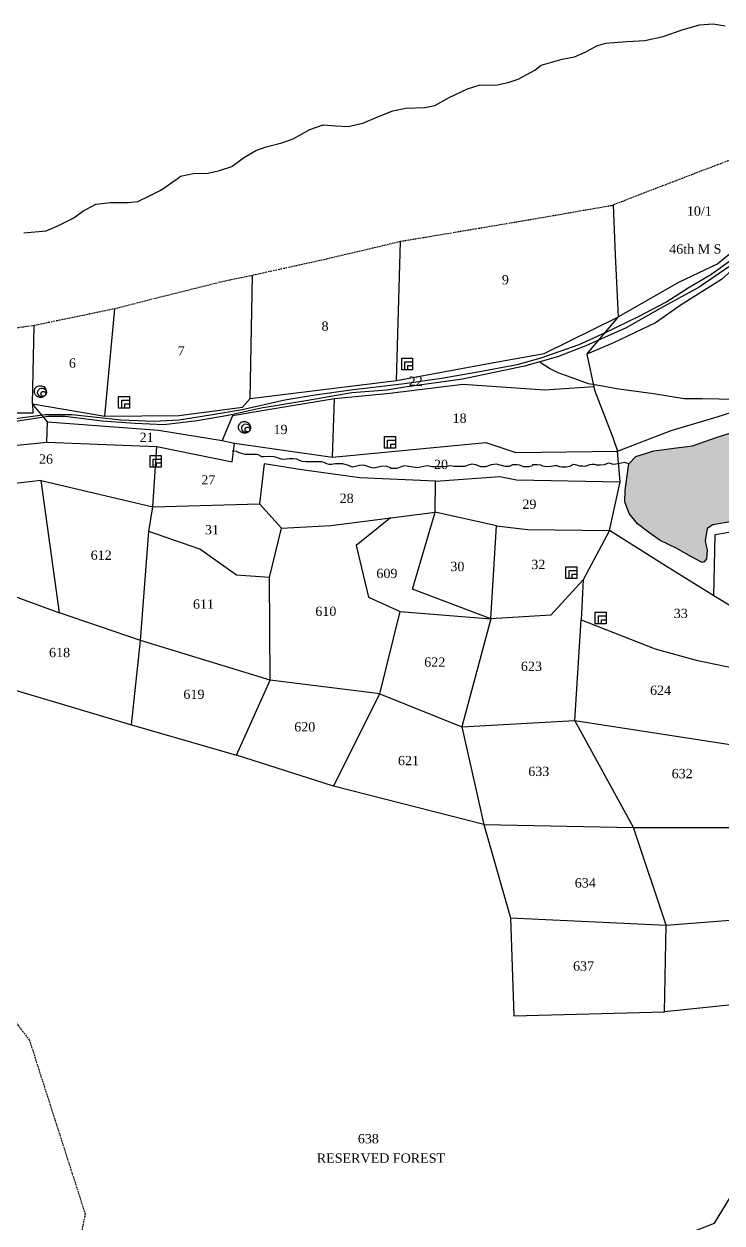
# Model space of a CAD drawing. Header units: millimetres. Extents: x 3958 to 5988, y -2486 to -161.
# Drawn here: x 4326.7 to 4578.3, y -1315.7 to -883.2 of the extents above; entities that cross this region are included whole.
import ezdxf

# ---------------------------------------------------------------- set-up
doc = ezdxf.new("R2010")
doc.units = ezdxf.units.MM
doc.header["$MEASUREMENT"] = 0
doc.linetypes.add('BORDER', pattern=[1.75, 0.5, -0.25, 0.5, -0.25, 0, -0.25])
for name, color, linetype in [('NALA', 4, 'Continuous'), ('ROUND WELL', 5, 'Continuous'), ('SQUAREWELL', 5, 'Continuous'), ('SURVEY_BND', 7, 'Continuous'), ('SURVEY_NO', 7, 'Continuous'), ('WATER_BODY', 4, 'Continuous')]:
    doc.layers.add(name, color=color, linetype=linetype)
doc.layers.add('ROAD', color=1, linetype='Continuous', lineweight=25)
doc.layers.add('VILL_BOUNDARY', color=6, linetype='BORDER', lineweight=30)
doc.styles.get("Standard").update_dxf_attribs({"font": 'TIMES.TTF'})

msp = doc.modelspace()

# ---------------------------------------------------------------- hatches: boundary and pattern name
at = {"layer": 'WATER_BODY'}
h = msp.add_hatch(dxfattribs=at)
h.set_pattern_fill('DASH', color=256, scale=15, style=0)
h.paths.add_polyline_path([(4628, -1040.42), (4625.49, -1037.23), (4622.36, -1034.33), (4618.44, -1033.08), (4612.54, -1031.79), (4602.38, -1030.72), (4591.71, -1030.64), (4582.68, -1030.26), (4576.51, -1032.2), (4567.64, -1035.32), (4561.87, -1036.13), (4553.75, -1037.16), (4547.24, -1039.25), (4544.76, -1041.9), (4544, -1047.04), (4543.43, -1051.49), (4543.27, -1055.55), (4544.87, -1059.81), (4547.77, -1063.54), (4552.3, -1066.85), (4555.94, -1069.5), (4561.73, -1072.31), (4567.25, -1075.43), (4571.14, -1077.49), (4571.85, -1077.21), (4572.65, -1076.07), (4572.99, -1073.02), (4572.19, -1069.56), (4572.92, -1065.11), (4575.01, -1063.89), (4582.12, -1062.62), (4587.23, -1061.55), (4598.81, -1059.08), (4603.61, -1058.16), (4609.35, -1057.75), (4616.58, -1058.96), (4623.37, -1059.12), (4628.93, -1058.39), (4631.29, -1056.79), (4631.25, -1052.09), (4629.88, -1046.23)])
h.paths.add_polyline_path([(5065.71, -1042.58), (5062.89, -1039.79), (5061.06, -1034.71), (5060.4, -1025.94), (5059.88, -1019.92), (5058.74, -1012.94), (5056.33, -1008.02), (5051.13, -1003.33), (5043.66, -996.94), (5035.26, -992.91), (5029.36, -989.3), (5019.53, -982.28), (5015.18, -977.81), (5008.96, -973.28), (5002.35, -966.2), (4996.45, -957.94), (4994.27, -953.28), (4991.41, -943.46), (4989.92, -939.2), (4987.29, -937.23), (4981.06, -930.65), (4977.71, -925.55), (4971.01, -917.21), (4967.59, -914.41), (4959.3, -910.2), (4954.05, -907.98), (4949.39, -907.81), (4943.29, -906.59), (4934.7, -904.6), (4929.28, -902.5), (4920.83, -900.21), (4911.63, -898.77), (4905.87, -898.87), (4896.79, -899.99), (4885.01, -900.78), (4872.11, -904.25), (4860.63, -908.81), (4852.32, -914.04), (4846.24, -919.32), (4839.49, -926.27), (4833.41, -933.69), (4826.71, -940.9), (4819.55, -949.65), (4816.84, -956.05), (4812.15, -966.23), (4808.83, -970.24), (4802.72, -974.63), (4797.15, -977.37), (4791.51, -979.91), (4785.52, -982.66), (4783.55, -987.05), (4784.81, -991.17), (4787.09, -992.11), (4792.69, -993.21), (4798.46, -993.88), (4807.23, -994.82), (4811.5, -996.15), (4815.69, -996.7), (4820.59, -998.46), (4825.71, -1002.08), (4826.69, -1005.68), (4825.98, -1010.36), (4825.9, -1019.53), (4826.44, -1026.34), (4827.39, -1030.8), (4830.74, -1037.05), (4835.1, -1045.23), (4838.56, -1053.54), (4840.74, -1060.56), (4841.02, -1064.49), (4840.91, -1072.24), (4840.12, -1082.04), (4838.17, -1089.56), (4836.6, -1094.89), (4836.6, -1101.02), (4837.83, -1105.87), (4842.03, -1111.04), (4846.16, -1114.05), (4849.45, -1116.61), (4851.07, -1118.62), (4852.08, -1121.91), (4852.02, -1129.17), (4850.68, -1138.39), (4850.62, -1143.29), (4850.84, -1150.63), (4850.29, -1156.65), (4847.99, -1164.3), (4843.86, -1173.2), (4838.45, -1181.22), (4835.82, -1186.98), (4831.07, -1197.37), (4827.27, -1202.07), (4825.99, -1206.58), (4826.32, -1210.57), (4827.38, -1214.47), (4829.22, -1218.32), (4831.18, -1223.31), (4835.03, -1229.55), (4836.93, -1233.18), (4839.28, -1238.78), (4841.29, -1242.12), (4845.31, -1245.74), (4855.87, -1253.52), (4863.35, -1259.21), (4867.04, -1261.94), (4875.48, -1269.66), (4884.86, -1278.47), (4891.17, -1283.45), (4897.76, -1289.69), (4900.61, -1292.05), (4905.75, -1295.34), (4911.72, -1297.91), (4915.07, -1299.02), (4918.07, -1298.73), (4922.82, -1298.14), (4928.3, -1296.94), (4932.67, -1295.62), (4936.87, -1293.83), (4942.8, -1292.07), (4947.28, -1291.25), (4951.32, -1290.49), (4956.71, -1288.37), (4958.37, -1288.27), (4967.26, -1289.86), (4970.43, -1289.96), (4973.13, -1289.51), (4978.1, -1286.92), (4980.78, -1284.27), (4982.54, -1280.69), (4983.92, -1276.65), (4985.51, -1267.81), (4987.17, -1262.44), (4989.86, -1257.32), (4992.13, -1254.98), (4996.2, -1253.36), (5001.58, -1252.4), (5003.48, -1252.02), (5007.82, -1250.47), (5013.5, -1249.36), (5016.05, -1248.36), (5020.11, -1246.91), (5023.53, -1246.53), (5028.53, -1246.67), (5032.18, -1246.22), (5038.19, -1244.93), (5042.43, -1243.21), (5045.47, -1240.87), (5048.53, -1236.53), (5048.88, -1233.96), (5048.98, -1232.14), (5047.95, -1226.97), (5047.23, -1223.43), (5046.01, -1217.93), (5044.01, -1214), (5040.15, -1204.81), (5038.05, -1191.57), (5037.11, -1186.61), (5036.6, -1180.77), (5035.29, -1173.85), (5035.01, -1168.38), (5034.67, -1164.56), (5034.84, -1161.87), (5035.39, -1155.69), (5035.91, -1152.73), (5035.77, -1148.74), (5035.73, -1141.93), (5035.7, -1132.71), (5035.28, -1130.34), (5034.66, -1127.82), (5033.9, -1123.97), (5033.52, -1121.59), (5034.42, -1118.94), (5035.29, -1117.39), (5035.6, -1116.36), (5037.77, -1114.19), (5041.22, -1112.26), (5043.27, -1111.26), (5048.48, -1109.92), (5056.51, -1107.92), (5061.34, -1106.85), (5063.16, -1106.2), (5064.27, -1105.06), (5065.2, -1103.17), (5065.44, -1100.39), (5065.51, -1096.05), (5065.89, -1092.74), (5066.72, -1089.66), (5067.79, -1087.9), (5071.31, -1086.25), (5076.34, -1085.08), (5081.62, -1083.22), (5084, -1081.07), (5085.13, -1079.38), (5085.48, -1075.21), (5085.34, -1067.86), (5084.24, -1062.63), (5081.03, -1056.16), (5078.54, -1052.55), (5074.51, -1048.79), (5069.82, -1045.47)])
h.paths.add_polyline_path([(5501.79, -1139.43), (5499.92, -1133.38), (5496.5, -1124.58), (5494.24, -1117.65), (5493.06, -1110.94), (5492.11, -1109.21), (5486.76, -1107.38), (5480.59, -1106.22), (5470.97, -1103.97), (5465.17, -1101.96), (5458.83, -1100.17), (5455.83, -1100.17), (5452.87, -1101.37), (5447.2, -1104), (5441.53, -1108.76), (5434.76, -1114.21), (5425.91, -1119.66), (5417.09, -1125.48), (5411.42, -1129.03), (5408.1, -1132.83), (5404.71, -1137.55), (5400.59, -1147.54), (5397.63, -1153.49), (5394.67, -1162.11), (5393.22, -1169.81), (5393.22, -1175.02), (5394.45, -1177.84), (5397.31, -1180.69), (5399.14, -1180.51), (5401.11, -1179.46), (5404.14, -1178.6), (5406.68, -1177.64), (5409.71, -1176.81), (5412.67, -1175.58), (5414.83, -1174.68), (5416.56, -1174.62), (5418.53, -1175.18), (5420.63, -1177.21), (5421.9, -1178.78), (5422.82, -1180.63), (5423.91, -1184.04), (5425.76, -1189.5), (5427.7, -1191.13), (5430.57, -1191.96), (5432.01, -1192.44), (5433.18, -1192.02), (5435.56, -1191.42), (5439.9, -1191.4), (5446.02, -1191.55), (5452.3, -1191.11), (5455.24, -1190.99), (5459.6, -1192.31), (5465.16, -1193.7), (5467.45, -1193.58), (5471.17, -1193.58), (5476.04, -1194.01), (5481.25, -1194.82), (5484.05, -1196.23), (5485.01, -1199.91), (5485.79, -1202.58), (5487.73, -1207.26), (5490.21, -1213.01), (5491.59, -1216.16), (5492.27, -1218.52), (5493.04, -1222.18), (5493.1, -1226.22), (5492.42, -1227.82), (5491.18, -1231.19), (5488.13, -1235.48), (5487.26, -1238.11), (5485.61, -1241.26), (5484.47, -1243.14), (5482.44, -1245.92), (5480.9, -1248.7), (5479.66, -1252.07), (5479.66, -1253.99), (5479.84, -1254.35), (5480.3, -1254.32), (5481.5, -1253.91), (5482.94, -1252.52), (5485.22, -1250.7), (5488.72, -1248.25), (5491.03, -1247.11), (5493.72, -1246.08), (5496.82, -1244.36), (5498.85, -1242.48), (5501.14, -1240.84), (5502.4, -1239.7), (5504.98, -1237.7), (5508.14, -1236.54), (5510.57, -1234.33), (5513.53, -1232.55), (5516.79, -1231.39), (5518.25, -1230.69), (5520.3, -1229.3), (5522.47, -1228.7), (5525.24, -1228.73), (5527.2, -1228.61), (5527.84, -1228.17), (5528.88, -1227.65), (5529.35, -1227.54), (5537.97, -1222.52), (5537.62, -1222.04), (5537.83, -1220.45), (5537.36, -1216.79), (5536.8, -1213.8), (5535.18, -1210.7), (5531.62, -1204.17), (5527.17, -1191.4), (5524.57, -1187.67), (5522.59, -1184.08), (5519.95, -1176.49), (5518.01, -1172.34), (5516.21, -1167.53), (5515.12, -1163.9), (5510.25, -1155.82), (5509.19, -1151.88), (5506.41, -1147.06)])
h.paths.add_polyline_path([(5543.73, -931.96), (5541.53, -930.54), (5538.29, -928.72), (5535.35, -928.49), (5532.8, -929.49), (5528.75, -931.31), (5524.89, -933.2), (5520.79, -934.59), (5516.07, -937.88), (5511.59, -940.97), (5510.74, -942.9), (5509.58, -946.87), (5510.01, -950.83), (5511.78, -956.19), (5514.76, -961.44), (5518.01, -967.06), (5520.79, -974.7), (5521.99, -976.44), (5523.73, -977.21), (5526.93, -975.48), (5528.09, -973.98), (5530.65, -972.3), (5534.43, -970.17), (5537.91, -967.28), (5541.28, -963.84), (5546.11, -959.59), (5549.39, -957.74), (5554.22, -955.66), (5557.69, -953.77), (5559.16, -952.73), (5559.7, -950.68), (5559.58, -948.14), (5558.04, -945.25), (5556.26, -942.97), (5553.05, -940.62), (5550.41, -939.06), (5547.44, -937.48), (5545.89, -934.93)])
h.paths.add_polyline_path([(4582.6, -1046.84), (4593.15, -1046.84), (4593.15, -1041.59), (4582.6, -1041.59)], flags=24)
h.paths.add_polyline_path([(4913.46, -1114.79), (4957.15, -1114.79), (4957.15, -1109.64), (4913.46, -1109.64)], flags=24)
h.paths.add_polyline_path([(4924.14, -1107.02), (4930.79, -1107.02), (4930.79, -1101.9), (4924.14, -1101.9)], flags=24)
h.paths.add_polyline_path([(5451.84, -1173.78), (5483.13, -1173.78), (5483.13, -1168.51), (5451.84, -1168.51)], flags=24)
h.paths.add_polyline_path([(5463, -1164.9), (5472.12, -1164.9), (5472.12, -1159.8), (5463, -1159.8)], flags=24)
h.paths.add_polyline_path([(5515.5, -956.36), (5547.79, -956.36), (5547.79, -949.74), (5515.5, -949.74)], flags=24)
h.paths.add_polyline_path([(5526.48, -949.57), (5535.61, -949.57), (5535.61, -944.45), (5526.48, -944.45)], flags=24)

# ---------------------------------------------------------------- linework, layer by layer
at = {"layer": 'NALA'}
for points in [[(4326.54, -958.49), (4334.69, -957.81), (4339.1, -955.89), (4344.64, -953.13), (4347.81, -950.68), (4352.54, -948.18), (4357.87, -947.54), (4364.25, -947.62), (4367.69, -947.22), (4371.93, -945.22), (4375.99, -943.08), (4381.88, -939.02), (4383.13, -938.08), (4387.62, -937.17), (4393.11, -937), (4397.17, -936.01), (4401.55, -934.54), (4405.83, -931.42), (4410.18, -928.82), (4413.93, -927.44), (4419.64, -926.1), (4423.7, -924.63), (4429.74, -921.28), (4434.51, -919.58), (4439.02, -919.94), (4443.53, -920.12), (4448.82, -918.9), (4454.48, -916.59), (4459.66, -914.49), (4464.26, -913.6), (4471.2, -913.36), (4474.73, -912.56), (4479.95, -909.7), (4486.55, -906.54), (4491.06, -905.11), (4496.64, -905.25), (4501.24, -904.27), (4504.81, -903.06), (4510.83, -899.81), (4513.15, -898.07), (4520.63, -895.87), (4525.13, -895.06), (4528.93, -893.37), (4533.12, -891.05), (4536.34, -890.16), (4543.99, -889.48), (4550.46, -889.16), (4557.06, -887.69), (4563.98, -885.24), (4570.16, -883.54), (4575.16, -883.18), (4579.4, -883.85)], [(4583.42, -1018.63), (4571.1, -1018.4), (4564.68, -1018.4), (4553.55, -1016.6), (4540.22, -1014.8), (4535.26, -1013.88), (4530.18, -1012.96), (4525.2, -1011.23), (4519.22, -1008.98), (4516.15, -1007.44), (4512.77, -1005.35)], [(4571.14, -1077.49), (4567.25, -1075.43), (4561.73, -1072.31), (4555.94, -1069.5), (4552.3, -1066.85), (4547.77, -1063.54), (4544.87, -1059.81), (4543.27, -1055.55), (4543.43, -1051.49), (4544, -1047.04), (4544.76, -1041.9), (4547.24, -1039.25), (4553.75, -1037.16), (4561.87, -1036.13), (4567.64, -1035.32), (4576.51, -1032.2), (4582.68, -1030.26)], [(4544.76, -1041.9), (4543.13, -1041.33), (4540.99, -1041.84), (4539.11, -1042.06), (4538.06, -1041.77), (4537.33, -1041.62), (4535.83, -1042.22), (4534.51, -1042.38), (4533.06, -1042.29), (4532.32, -1042.06), (4531.43, -1042.13), (4530.47, -1042.24), (4529.89, -1042.42), (4528.82, -1042.82), (4528.06, -1042.67), (4527.08, -1042.65), (4526.28, -1042.44), (4525.43, -1042.15), (4524.65, -1042.07), (4524.22, -1042.33), (4523.93, -1042.53), (4523.31, -1042.8), (4522.21, -1043), (4521.14, -1043), (4520.58, -1043), (4519.78, -1042.87), (4518.84, -1042.58), (4518.06, -1042.6), (4516.54, -1042.82), (4514.89, -1042.94), (4513.75, -1042.71), (4513.01, -1042.38), (4511.65, -1042.15), (4510.02, -1042.22), (4509.69, -1042.71), (4508.64, -1042.98), (4507.72, -1042.98), (4506.7, -1042.94), (4506.3, -1042.71), (4505.33, -1042.29), (4504.42, -1042.18), (4502.77, -1042.18), (4501.52, -1042.85), (4500.13, -1042.85), (4497.03, -1042), (4495.02, -1042.2), (4493.03, -1042.87), (4491.35, -1042.98), (4490.55, -1042.51), (4489.59, -1042.18), (4488.09, -1042.02), (4487.71, -1042.07), (4486.78, -1042.32), (4485.55, -1042.83), (4484.46, -1042.83), (4483.83, -1042.83), (4483.25, -1042.83), (4482.47, -1042.83), (4481.67, -1042.83), (4480.59, -1042.52), (4478.18, -1042.96), (4475.66, -1042.96), (4473.74, -1042.96), (4472, -1042.56), (4470.68, -1042.83), (4468.67, -1043.28), (4466.14, -1042.96), (4464.71, -1042.7), (4463.62, -1042.56), (4462.26, -1043.08), (4461.1, -1043.5), (4459.67, -1043.52), (4459.05, -1043.52), (4458.44, -1043.19), (4457.77, -1042.88), (4457.19, -1042.7), (4455.29, -1042.85), (4454.29, -1043.03), (4452.77, -1043.37), (4451.54, -1043.19), (4450.56, -1042.77), (4449.15, -1042.27), (4447.61, -1042.48), (4445.13, -1043.01), (4443.61, -1042.41), (4441.6, -1041.9), (4440.62, -1041.9), (4438.99, -1041.82), (4437.54, -1042.07), (4436.63, -1042.07), (4435.87, -1041.82), (4434.82, -1041.33), (4434.08, -1041.15), (4433.03, -1041.15), (4430.51, -1041.13), (4428.43, -1041.13), (4426.89, -1041.04), (4425.95, -1040.69), (4424.99, -1040.11), (4423.72, -1040.02), (4422.31, -1040.02), (4421.33, -1040.2), (4420.26, -1040.24), (4419.36, -1040.11), (4418.07, -1039.7), (4416.86, -1039.3), (4414.95, -1039.16), (4413.25, -1039.34), (4412.42, -1039.34), (4411.95, -1039.07), (4411.64, -1038.85), (4410.75, -1038.51), (4409.9, -1038.51), (4409.01, -1038.51), (4408.2, -1038.51), (4406.41, -1038.47), (4405.54, -1038.22), (4403.96, -1037.71), (4403.27, -1037.4), (4401.72, -1037.33)], [(4582.12, -1062.62), (4575.01, -1063.89), (4572.92, -1065.11), (4572.19, -1069.56), (4572.99, -1073.02), (4572.65, -1076.07), (4571.85, -1077.21), (4571.14, -1077.49)]]:
    msp.add_lwpolyline(points, dxfattribs=at)
at = {"layer": 'ROAD'}
for points in [[(4314.45, -1026.68), (4334.3, -1024.07), (4344.02, -1024.06), (4361.58, -1025.95), (4373.5, -1026.44), (4382.62, -1025.95), (4393.89, -1024.15), (4405.29, -1022.21), (4420.64, -1018.81), (4430.78, -1017.02), (4444.44, -1015.12), (4463.81, -1012.89), (4477.22, -1010.99), (4490.32, -1008.62), (4504.45, -1005.99), (4513.13, -1003.62), (4526.74, -998.85), (4536.05, -994.54), (4548.43, -988.56), (4558.04, -983.52), (4566.11, -978.36), (4574.31, -973.57), (4582.28, -967.73)], [(4581.45, -970.32), (4570.03, -978.17), (4556.02, -985.84), (4543.73, -992.73), (4529.25, -999.26), (4518.98, -1003.2), (4507.04, -1006.58), (4484.72, -1011.28), (4463.96, -1014.2), (4457.52, -1015.22), (4444.79, -1016.2), (4429, -1019.01), (4412.16, -1021.78), (4400.32, -1024.42), (4389.13, -1026.31), (4377.05, -1027.78), (4366.77, -1027.24), (4354.88, -1026.48), (4341.42, -1024.81), (4335.47, -1024.81), (4310.62, -1028.53)]]:
    msp.add_lwpolyline(points, dxfattribs=at)
at = {"layer": 'ROUND WELL'}
for centre, major_axis, ratio in [((4332.57, -1015.8), (-1.84, 1.21), 0.974311), ((4333.13, -1016.1), (-1, -1.22), 0.999133), ((4333.65, -1016.58), (-0.589, -0.642), 0.995974), ((4406.15, -1028.68), (-1.84, 1.21), 0.974311), ((4406.71, -1028.99), (-1, -1.22), 0.999133), ((4407.24, -1029.46), (-0.589, -0.642), 0.995974)]:
    msp.add_ellipse(centre, major_axis=major_axis, ratio=ratio, dxfattribs=at)
at = {"layer": 'SQUAREWELL'}
for points in [[(4462.84, -1003.72), (4466.77, -1003.72), (4466.77, -1007.92), (4462.84, -1007.92)], [(4463.99, -1005.06), (4466.77, -1005.06), (4466.77, -1007.92), (4463.99, -1007.92)], [(4465.09, -1006.42), (4466.77, -1006.42), (4466.77, -1007.92), (4465.09, -1007.92)], [(4360.71, -1017.51), (4364.65, -1017.51), (4364.65, -1021.71), (4360.71, -1021.71)], [(4361.87, -1018.85), (4364.65, -1018.85), (4364.65, -1021.71), (4361.87, -1021.71)], [(4362.97, -1020.21), (4364.65, -1020.21), (4364.65, -1021.71), (4362.97, -1021.71)], [(4456.61, -1032), (4460.54, -1032), (4460.54, -1036.2), (4456.61, -1036.2)], [(4457.76, -1033.33), (4460.54, -1033.33), (4460.54, -1036.2), (4457.76, -1036.2)], [(4458.86, -1034.7), (4460.54, -1034.7), (4460.54, -1036.2), (4458.86, -1036.2)], [(4372.12, -1038.79), (4376.05, -1038.79), (4376.05, -1042.99), (4372.12, -1042.99)], [(4373.27, -1040.13), (4376.05, -1040.13), (4376.05, -1042.99), (4373.27, -1042.99)], [(4374.38, -1041.49), (4376.05, -1041.49), (4376.05, -1042.99), (4374.38, -1042.99)], [(4522, -1078.96), (4525.94, -1078.96), (4525.94, -1083.16), (4522, -1083.16)], [(4523.16, -1080.3), (4525.94, -1080.3), (4525.94, -1083.16), (4523.16, -1083.16)], [(4524.26, -1081.66), (4525.94, -1081.66), (4525.94, -1083.16), (4524.26, -1083.16)], [(4532.57, -1095.38), (4536.5, -1095.38), (4536.5, -1099.58), (4532.57, -1099.58)], [(4533.72, -1096.71), (4536.5, -1096.71), (4536.5, -1099.58), (4533.72, -1099.58)], [(4534.82, -1098.08), (4536.5, -1098.08), (4536.5, -1099.58), (4534.82, -1099.58)]]:
    msp.add_lwpolyline(points, close=True, dxfattribs=at)
at = {"layer": 'SURVEY_BND'}
for points in [[(4659.46, -917.25), (4630.2, -932.41), (4623.02, -933.93), (4617.01, -937.48), (4599.41, -950.61), (4583.65, -964.02), (4576.78, -969.71), (4562.57, -976.38), (4540.99, -988.78), (4539.9, -966.5), (4539.16, -948.47)], [(4615.86, -944.8), (4598.47, -958.07), (4588.79, -965.71), (4578.05, -975.37), (4563.59, -984.51), (4554.35, -991.01), (4539.22, -998.25), (4529.58, -1002.3), (4540.99, -988.78)], [(4460.93, -1011.83), (4462.41, -961.69)], [(4408.15, -1018.26), (4409.06, -973.88)], [(4355.75, -1024.63), (4359.46, -985.92)], [(4335.14, -1026.75), (4329.67, -1020.21), (4355.75, -1024.63), (4382.5, -1024.41), (4405.38, -1021.37), (4408.15, -1018.26), (4460.93, -1011.83), (4494.76, -1005.52), (4514.16, -1002.09), (4540.99, -988.78)], [(4329.67, -1020.21), (4330.3, -991.98)], [(4529.58, -1002.3), (4532.37, -1015.24), (4538.88, -1032.33), (4540.61, -1037.32), (4559.95, -1029.86), (4576.51, -1024.87), (4596.88, -1018.43), (4615.79, -1006.93), (4620.7, -1004.44), (4623.32, -1004.12), (4640.91, -992.46)], [(4329.67, -1020.21), (4329.87, -1023.51), (4306.16, -1023.56), (4281.7, -1027.34), (4281.56, -999.37)], [(4532.11, -1014.01), (4514.43, -1015.33), (4484.81, -1013.19), (4458.56, -1016.49), (4438.62, -1018.39)], [(4401.85, -1024.49), (4398.07, -1033.48), (4402.59, -1034.41), (4437.9, -1039.38), (4438.62, -1018.39), (4411.85, -1022.87), (4401.85, -1024.49)], [(4334.87, -1034.03), (4335.14, -1026.75), (4375.11, -1029.67), (4398.07, -1033.48)], [(4332.81, -1047.91), (4299.14, -1051.69), (4297.96, -1037.8), (4334.87, -1034.03), (4374.49, -1035.61)], [(4373.07, -1057.32), (4374.49, -1035.61), (4401.72, -1041.1), (4402.59, -1034.41)], [(4437.9, -1039.38), (4493.18, -1034.15), (4503.91, -1037.81), (4540.61, -1037.32)], [(4575.4, -1089.41), (4557.97, -1078.67), (4537.78, -1065.89), (4541.52, -1048.32), (4540.61, -1037.32)], [(4475.01, -1048.12), (4447.71, -1046.89), (4426.84, -1044), (4413.25, -1041.89), (4411.58, -1056.26), (4419.48, -1065.02), (4437.28, -1064.05), (4474.92, -1059.33)], [(4497.05, -1064.17), (4474.92, -1059.33), (4475.01, -1048.12), (4498.25, -1046.45), (4504.15, -1047.59), (4541.52, -1048.32)], [(4368.66, -1105.6), (4339.41, -1095.56), (4332.81, -1047.91), (4373.07, -1057.32)], [(4415.12, -1082.82), (4403.26, -1082.06), (4390.09, -1072.63), (4371.65, -1066.27), (4373.07, -1057.32), (4411.58, -1056.26)], [(4458.81, -1061.35), (4446.4, -1071.27), (4450.87, -1089.93), (4462.29, -1095.13), (4494.9, -1097.74), (4466.67, -1087.07), (4474.92, -1059.33)], [(4598.4, -1103.47), (4575.4, -1089.41), (4575.87, -1067.31), (4612.26, -1061.04), (4621.24, -1060.02), (4639.78, -1064.12)], [(4415.35, -1119.82), (4368.66, -1105.6), (4371.65, -1066.27)], [(4454.97, -1124.81), (4415.35, -1119.82), (4415.12, -1082.82), (4419.48, -1065.02)], [(4528.27, -1083.71), (4516.58, -1096.46), (4494.9, -1097.74), (4497.05, -1064.17), (4508.16, -1065.48), (4537.78, -1065.89)], [(4537.78, -1065.89), (4528.27, -1083.71), (4527.54, -1098.13), (4554.15, -1108.56), (4568.96, -1112.66), (4593.33, -1117.77)], [(4307.66, -1083.91), (4339.41, -1095.56)], [(4454.97, -1124.81), (4462.29, -1095.13)], [(4494.9, -1097.74), (4484.52, -1136.66), (4525.27, -1134.47)], [(4525.27, -1134.47), (4527.54, -1098.13)], [(4314.05, -1120.74), (4365.43, -1135.96), (4368.66, -1105.6)], [(4438.28, -1158.17), (4403.3, -1146.99), (4415.35, -1119.82)], [(4492.37, -1171.97), (4438.28, -1158.17), (4454.97, -1124.81), (4484.52, -1136.66)], [(4365.43, -1135.96), (4403.3, -1146.99)], [(4484.52, -1136.66), (4492.37, -1171.97), (4546.33, -1173.02)], [(4546.33, -1173.02), (4525.27, -1134.47), (4587.51, -1144.01)], [(4492.37, -1171.97), (4502.1, -1205.65), (4558.11, -1208.26)], [(4558.11, -1208.26), (4546.33, -1173.02), (4606.8, -1173.08)], [(4502.1, -1205.65), (4503.24, -1240.92), (4557.61, -1239.47)], [(4615.63, -1233.47), (4557.61, -1239.47), (4558.11, -1208.26), (4613.6, -1203.88)], [(4411.52, -1470.11), (4494.24, -1412.49), (4525.6, -1385.5), (4513.02, -1340.12), (4575.57, -1315.76), (4607.23, -1263.91), (4678.31, -1246.64), (4721.04, -1243.38)]]:
    msp.add_lwpolyline(points, dxfattribs=at)
at = {"layer": 'VILL_BOUNDARY'}
for points in [[(4597.67, -925.99), (4570.95, -936.2), (4549.14, -944.56), (4538.52, -948.72), (4506.27, -954.33), (4462.41, -961.69), (4435.82, -967.98), (4409.06, -973.88), (4398.04, -976.18), (4372.06, -982.71), (4359.46, -985.92), (4330.3, -991.98), (4306.96, -995.23)], [(4298.57, -1210.47), (4328.57, -1249.63), (4348.69, -1312.42), (4336.9, -1369.74), (4341.36, -1371.98), (4352.04, -1390.67), (4362.65, -1429.9), (4372.44, -1438.71), (4394.49, -1457.93), (4411.52, -1470.11), (4432.82, -1506.43), (4450.91, -1538.52), (4472.59, -1573.95), (4520.11, -1565.99), (4548.02, -1554.79), (4563.68, -1545.79), (4575.39, -1528.57), (4593.03, -1536.23), (4616.91, -1557.34), (4627.37, -1575.62), (4608.31, -1603.88), (4614.6, -1634.36), (4620.5, -1662.14)]]:
    msp.add_lwpolyline(points, dxfattribs=at)

# ---------------------------------------------------------------- texts
at = {"layer": 'SURVEY_NO'}
for s, height, p in [('10/1', 3.35, (4565.63, -952.33)), ('46th M S', 3.35, (4559.25, -966.02)), ('9', 3.35, (4498.93, -977.1)), ('8', 3.35, (4433.93, -993.86)), ('7', 3.35, (4382.03, -1002.8)), ('6', 3.35, (4342.84, -1007.19)), ('22', 3.35, (4465.34, -1013.71)), ('18', 3.35, (4481.16, -1027.06)), ('19', 3.35, (4416.61, -1031.11)), ('21', 3.35, (4368.33, -1033.95)), ('26', 3.35, (4332.04, -1041.79)), ('20', 3.35, (4474.46, -1043.74)), ('27', 3.35, (4390.57, -1049.29)), ('28', 3.35, (4440.45, -1055.95)), ('29', 3.35, (4506.33, -1058.08)), ('31', 3.35, (4391.88, -1067.28)), ('612', 3.35, (4350.69, -1076.48)), ('32', 3.35, (4509.55, -1079.81)), ('609', 3.35, (4453.69, -1083.05)), ('30', 3.35, (4480.36, -1080.55)), ('611', 3.35, (4387.58, -1094.11)), ('610', 3.35, (4431.68, -1096.7)), ('33', 3.35, (4560.9, -1097.47)), ('618', 3.35, (4335.69, -1111.58)), ('622', 3.35, (4470.94, -1115.04)), ('623', 3.35, (4505.79, -1116.54)), ('619', 3.35, (4384.12, -1126.65)), ('624', 3.35, (4552.36, -1125.2)), ('620', 3.35, (4424.08, -1138.39)), ('621', 3.35, (4461.46, -1150.55)), ('633', 3.35, (4508.45, -1154.46)), ('632', 3.35, (4560.13, -1155.24)), ('634', 3.35, (4525.21, -1194.66)), ('637', 3.35, (4524.59, -1224.67)), ('638', 3.35, (4447, -1286.95)), ('RESERVED FOREST', 3.3504, (4432.22, -1293.95))]:
    msp.add_text(s, height=height, dxfattribs=at).set_placement(p)

doc.saveas('drawing.dxf')
